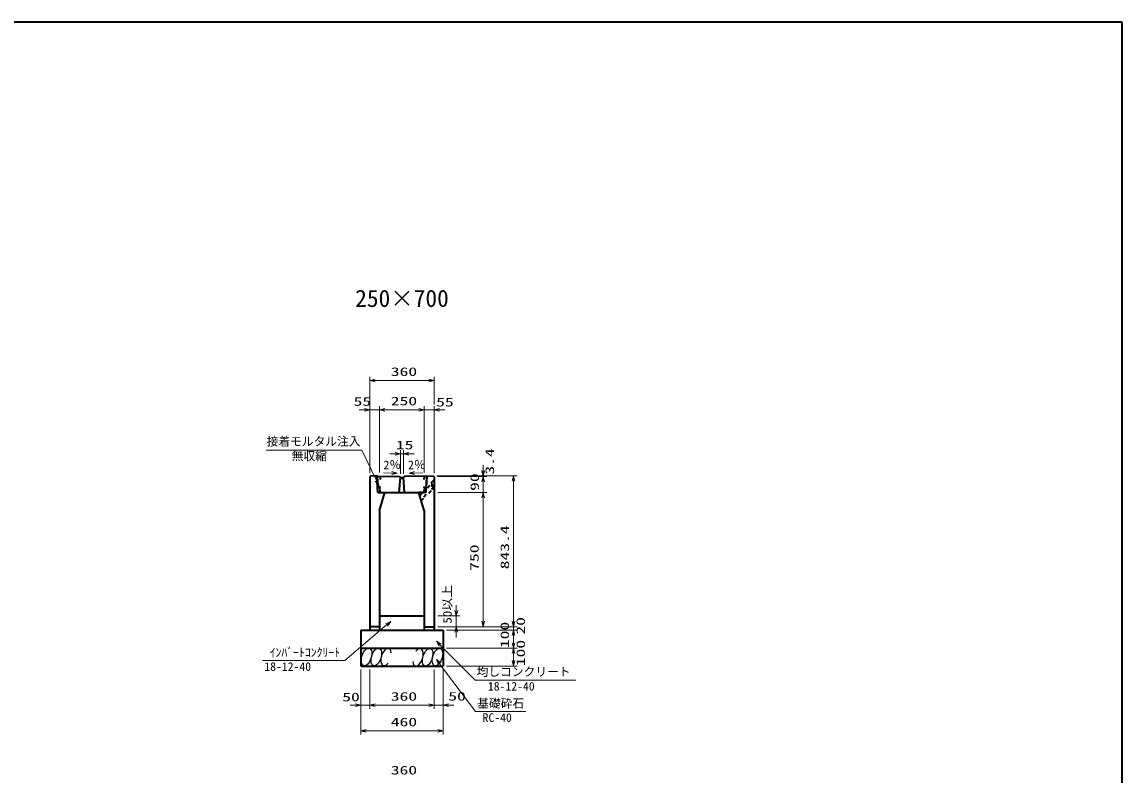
# Model space of a CAD drawing. Units: millimetres on the paper. Extents: x 15 to 1218, y 7 to 859.
# Drawn here: x 910.7 to 1218.3, y 648 to 858.6 of the extents above; entities that cross this region are included whole.
import ezdxf
from ezdxf.enums import TextEntityAlignment as Align

# ---------------------------------------------------------------- set-up
doc = ezdxf.new("R2010")
doc.units = ezdxf.units.MM
doc.linetypes.add('USER1', pattern=[3, 1, -2])
for name, color, linetype, lineweight in [('D-STR-DIM（寸法）', 7, 'Continuous', 13), ('D-STR-HTXT(均しCON-旗)', 7, 'Continuous', 13), ('D-STR-HTXT(基礎砕石-旗)', 7, 'Continuous', 13), ('D-STR-HTXT（旗上げ）', 7, 'Continuous', 13), ('D-STR-STRF(グリ)', 7, 'Continuous', 25), ('D-STR（構造物）', 1, 'Continuous', 35)]:
    doc.layers.add(name, color=color, linetype=linetype, lineweight=lineweight)
doc.layers.add('D-STR-TXT(文字)', color=7, linetype='Continuous')
doc.styles.add('ＭＳ ゴシック', font='')
doc.styles.get('ＭＳ ゴシック').set_extended_font_data('MS Gothic')

# ---------------------------------------------------------------- blocks, each defined once
blk = doc.blocks.new('_Open30')
at = {"color": 7, "linetype": 'Continuous', "lineweight": 13}
for p, q in [((-1, 0.2679), (0, 0)), ((0, 0), (-1, -0.2679)), ((0, 0), (-1, 0))]:
    blk.add_line(p, q, dxfattribs=at)

msp = doc.modelspace()

# ---------------------------------------------------------------- linework, layer by layer
at = {"layer": 'D-STR-DIM（寸法）'}
for p, q in [((1007.947, 751.162), (1007.947, 759.37)), ((1009.447, 758.37), (1024.447, 758.37)), ((1025.947, 751.679), (1025.947, 759.37)), ((1007.947, 732.429), (1007.947, 751.162)), ((1010.697, 732.624), (1010.697, 751.162)), ((1010.697, 732.624), (1010.697, 751.162)), ((1023.197, 732.624), (1023.197, 751.162)), ((1023.197, 732.624), (1023.197, 751.162)), ((1025.947, 732.429), (1025.947, 751.162)), ((1006.447, 750.162), (1004.947, 750.162)), ((1007.947, 750.162), (1010.697, 750.162)), ((1012.197, 750.162), (1013.697, 750.162)), ((1012.197, 750.162), (1021.697, 750.162)), ((1021.697, 750.162), (1020.197, 750.162)), ((1023.197, 750.162), (1025.947, 750.162)), ((1027.447, 750.162), (1028.947, 750.162)), ((1016.553, 732.255), (1016.553, 738.849)), ((1017.345, 732.24), (1017.345, 738.849)), ((1015.053, 737.849), (1013.553, 737.849)), ((1016.553, 737.849), (1017.345, 737.849)), ((1018.845, 737.849), (1020.345, 737.849)), ((1011.788, 732.532), (1014.15, 732.485)), ((1022.808, 732.515), (1020.447, 732.467)), ((1039.652, 733.174), (1039.652, 734.674)), ((1039.652, 733.011), (1039.652, 734.511)), ((1026.697, 731.674), (1040.652, 731.674)), ((1026.864, 731.511), (1040.652, 731.511)), ((1026.864, 731.511), (1040.652, 731.511)), ((1027.697, 731.674), (1049.15, 731.674)), ((1039.652, 731.511), (1039.652, 731.674)), ((1039.652, 727.006), (1039.652, 731.511)), ((1039.652, 730.011), (1039.652, 728.511)), ((1048.15, 691.006), (1048.15, 730.174)), ((1026.947, 727.006), (1040.652, 727.006)), ((1026.947, 727.006), (1040.652, 727.006)), ((1039.652, 691.006), (1039.652, 725.506)), ((1039.652, 725.506), (1039.652, 724.006)), ((1032.136, 694.006), (1032.136, 695.506)), ((1026.947, 692.506), (1033.136, 692.506)), ((1032.136, 689.506), (1032.136, 692.506)), ((1048.15, 691.006), (1048.15, 692.506)), ((1026.947, 689.506), (1049.15, 689.506)), ((1026.947, 689.506), (1040.652, 689.506)), ((1026.947, 689.506), (1049.15, 689.506)), ((1026.947, 689.506), (1033.136, 689.506)), ((1048.15, 688.506), (1048.15, 689.506)), ((1029.447, 688.506), (1049.15, 688.506)), ((1029.447, 688.506), (1049.15, 688.506)), ((1032.136, 688.006), (1032.136, 686.506)), ((1048.15, 685.006), (1048.15, 687.006)), ((1048.15, 687.006), (1048.15, 685.506)), ((1029.447, 683.506), (1049.15, 683.506)), ((1029.447, 683.506), (1049.15, 683.506)), ((1048.15, 680.006), (1048.15, 682.006)), ((1005.447, 677.506), (1005.447, 666.539)), ((1007.947, 677.506), (1007.947, 666.539)), ((1025.947, 677.506), (1025.947, 666.539)), ((1028.447, 677.506), (1028.447, 666.539)), ((1029.447, 678.506), (1049.15, 678.506)), ((1005.447, 676.506), (1005.447, 659.382)), ((1007.947, 676.506), (1007.947, 666.539)), ((1025.947, 676.506), (1025.947, 666.539)), ((1028.447, 676.506), (1028.447, 659.382)), ((1003.947, 667.539), (1002.447, 667.539)), ((1005.447, 667.539), (1007.947, 667.539)), ((1009.447, 667.539), (1010.947, 667.539)), ((1009.447, 667.539), (1024.447, 667.539)), ((1024.447, 667.539), (1022.947, 667.539)), ((1025.947, 667.539), (1028.447, 667.539)), ((1029.947, 667.539), (1031.447, 667.539)), ((1006.947, 660.382), (1026.947, 660.382))]:
    msp.add_line(p, q, dxfattribs=at)
at = {"layer": 'D-STR-HTXT(均しCON-旗)'}
for points in [[(977.954, 680.076), (1000.989, 680.076), (1012.646, 689.986)], [(1065.595, 674.559), (1037.387, 674.559), (1027.664, 684.375)]]:
    msp.add_lwpolyline(points, dxfattribs=at)
at = {"layer": 'D-STR-HTXT(基礎砕石-旗)'}
msp.add_lwpolyline([(1051.569, 665.809), (1037.465, 665.809), (1027.461, 679.135)], dxfattribs=at)
at = {"layer": 'D-STR-HTXT（旗上げ）'}
msp.add_lwpolyline([(978.974, 738.895), (1005.695, 738.895), (1009.789, 730.385)], dxfattribs=at)
at = {"layer": 'D-STR-STRF(グリ)'}
for centre, major_axis in [((1007.042, 681.03), (0.79, 2.421)), ((1009.763, 681.03), (0.79, 2.421)), ((1024.151, 680.949), (-0.771, -2.427)), ((1026.873, 680.97), (-0.771, -2.427))]:
    msp.add_ellipse(centre, major_axis=major_axis, ratio=0.5139, dxfattribs=at)
for centre, major_axis in [((1012.504, 681.03), (0.79, 2.421)), ((1021.411, 680.927), (-0.771, -2.427))]:
    msp.add_ellipse(centre, major_axis=major_axis, ratio=0.5139, start_param=5.3575563, end_param=10.3750652, dxfattribs=at)
at = {"layer": 'D-STR（構造物）', "color": 2}
for p, q in [((14.949, 858.629), (1218.293, 858.629)), ((1218.293, 858.629), (1218.293, 14.917))]:
    msp.add_line(p, q, dxfattribs=at)
at = {"layer": 'D-STR（構造物）'}
for p, q in [((1008.197, 731.674), (1007.947, 731.429)), ((1007.947, 731.429), (1007.947, 688.506)), ((1010.031, 731.476), (1010.185, 728.629)), ((1010.184, 731.634), (1016.322, 731.511)), ((1016.197, 727.006), (1016.552, 731.257)), ((1016.322, 731.511), (1016.554, 731.257)), ((1016.553, 731.257), (1017.342, 731.257)), ((1017.342, 731.257), (1017.275, 731.007)), ((1017.341, 731.257), (1017.572, 731.511)), ((1017.697, 727.006), (1017.343, 731.257)), ((1023.711, 731.634), (1017.572, 731.511)), ((1023.697, 727.006), (1023.947, 731.639)), ((1023.864, 731.476), (1023.71, 728.629)), ((1023.947, 731.639), (1025.697, 731.674)), ((1025.697, 731.674), (1025.947, 731.429)), ((1025.947, 731.429), (1025.947, 688.506)), ((1010.642, 728.506), (1010.185, 728.629)), ((1010.197, 727.006), (1012.197, 727.006)), ((1010.642, 728.506), (1010.723, 727.006)), ((1010.697, 722.006), (1012.197, 727.006)), ((1010.723, 727.006), (1023.172, 727.006)), ((1023.197, 722.006), (1021.697, 727.006)), ((1023.697, 727.006), (1021.697, 727.006)), ((1023.253, 728.506), (1023.172, 727.006)), ((1023.253, 728.506), (1023.71, 728.629)), ((1010.697, 722.006), (1010.697, 688.506)), ((1023.197, 722.006), (1023.197, 688.506)), ((1010.697, 692.506), (1023.197, 692.506)), ((1010.697, 689.506), (1007.947, 689.506)), ((1007.947, 689.506), (1007.947, 688.506)), ((1010.697, 689.506), (1010.697, 688.506)), ((1023.197, 689.506), (1025.947, 689.506)), ((1023.197, 689.506), (1023.197, 688.506)), ((1025.947, 689.506), (1025.947, 688.506)), ((1005.447, 688.506), (1028.447, 688.506)), ((1005.447, 688.506), (1005.447, 678.506)), ((1028.447, 688.506), (1028.447, 678.506)), ((1005.447, 683.506), (1028.447, 683.506)), ((1005.447, 678.506), (1028.447, 678.506))]:
    msp.add_line(p, q, dxfattribs=at)
at = {"layer": 'D-STR（構造物）', "linetype": 'USER1'}
for p, q in [((1010.781, 731.622), (1010.934, 728.627)), ((1025.697, 730.334), (1021.852, 726.489)), ((1021.933, 726.22), (1025.872, 730.16)), ((1023.113, 731.622), (1022.961, 728.629)), ((1025.372, 728.574), (1025.372, 729.66)), ((1025.872, 730.16), (1025.625, 730.407)), ((1025.872, 728.23), (1025.872, 730.16)), ((1010.934, 728.627), (1010.642, 728.506)), ((1025.872, 728.574), (1022.299, 725.001)), ((1022.372, 724.755), (1025.872, 728.255)), ((1022.957, 728.629), (1023.253, 728.506)), ((1025.872, 728.574), (1025.372, 728.574)), ((1025.625, 727.982), (1025.872, 728.23))]:
    msp.add_line(p, q, dxfattribs=at)
at = {"layer": 'D-STR（構造物）'}
for points in [[(1010.197, 727.006), (1009.947, 731.639), (1008.197, 731.674)], [(1016.553, 731.257), (1016.62, 731.007), (1017.275, 731.007)]]:
    msp.add_lwpolyline(points, dxfattribs=at)
for centre, start, end in [((1010.181, 731.484), 88.85156, 183.08978), ((1023.714, 731.484), 356.91022, 91.14844)]:
    msp.add_arc(centre, 0.15, start, end, dxfattribs=at)

# ---------------------------------------------------------------- block references
at = {"layer": 'D-STR-DIM（寸法）', "xscale": 1.5, "yscale": 1.5}
for p, rotation in [((1007.947, 758.37), 180), ((1010.697, 750.162), 180), ((1010.697, 750.162), 180), ((1025.947, 750.162), 180), ((1017.345, 737.849), 180), ((1015.649, 732.455), 358.85424), ((1018.947, 732.437), 181.14576), ((1039.652, 731.674), 270), ((1039.652, 731.511), 270), ((1039.652, 731.511), 90), ((1048.15, 731.674), 90), ((1039.652, 727.006), 90), ((1039.652, 727.006), 90), ((1032.136, 692.506), 270), ((1032.136, 689.506), 90), ((1039.652, 689.506), 270), ((1048.15, 689.506), 270), ((1048.15, 689.506), 270), ((1048.15, 688.506), 90), ((1048.15, 688.506), 90), ((1048.15, 683.506), 270), ((1048.15, 683.506), 90), ((1048.15, 678.506), 270), ((1007.947, 667.539), 180), ((1007.947, 667.539), 180), ((1028.447, 667.539), 180), ((1005.447, 660.382), 180)]:
    msp.add_blockref('_Open30', p, dxfattribs=dict(at, rotation=rotation))
for p in [(1025.947, 758.37), (1007.947, 750.162), (1023.197, 750.162), (1023.197, 750.162), (1016.553, 737.849), (1005.447, 667.539), (1025.947, 667.539), (1025.947, 667.539), (1028.447, 660.382)]:
    msp.add_blockref('_Open30', p, dxfattribs=at)
at = {"layer": 'D-STR-HTXT(均しCON-旗)', "xscale": 1.5, "yscale": 1.5}
for p, rotation in [((1013.789, 690.958), 40.37163), ((1026.609, 685.441), 134.72505)]:
    msp.add_blockref('_Open30', p, dxfattribs=dict(at, rotation=rotation))
at = {"layer": 'D-STR-HTXT(基礎砕石-旗)', "xscale": 1.5, "yscale": 1.5, "rotation": 126.89552}
msp.add_blockref('_Open30', (1026.561, 680.335), dxfattribs=at)
at = {"layer": 'D-STR-HTXT（旗上げ）', "xscale": 1.5, "yscale": 1.5, "rotation": 295.69073}
msp.add_blockref('_Open30', (1010.439, 729.034), dxfattribs=at)

# ---------------------------------------------------------------- texts
at = {"layer": 'D-STR-DIM（寸法）', "style": 'ＭＳ ゴシック', "width": 1.5}
for s, p in [('360', (1013.822, 758.907)), ('55', (1003.428, 750.555)), ('250', (1013.822, 750.699)), ('55', (1026.512, 750.385)), ('15', (1015.236, 738.387)), ('50', (1000.25, 667.906)), ('360', (1013.822, 668.077)), ('50', (1029.899, 668.114)), ('460', (1013.822, 660.919)), ('360', (1013.822, 647.446))]:
    msp.add_text(s, height=2.405, dxfattribs=at).set_placement(p, align=Align.BOTTOM_LEFT)
at = {"layer": 'D-STR-DIM（寸法）', "style": 'ＭＳ ゴシック'}
for s, width, p in [('3.4', 1.5, (1043.416, 732.036)), ('90', 1.5, (1039.208, 727.481)), ('843.4', 1.5, (1047.612, 705.555)), ('750', 1.5, (1039.114, 705.131)), ('50以上', 1.1, (1031.555, 690.37)), ('100', 1.5, (1047.612, 683.506)), ('20', 1.5, (1052.064, 687.288)), ('100', 1.5, (1052.085, 678.451))]:
    msp.add_text(s, height=2.405, rotation=90, dxfattribs=dict(at, width=width)).set_placement(p, align=Align.BOTTOM_LEFT)
for rotation, p in [(0.01, (1011.796, 732.83)), (359.99, (1018.664, 732.827))]:
    msp.add_text('2％', height=2.405, rotation=rotation, dxfattribs=at).set_placement(p, align=Align.BOTTOM_LEFT)
at = {"layer": 'D-STR-HTXT(均しCON-旗)', "style": 'ＭＳ ゴシック'}
for s, p in [('ｲﾝﾊﾞｰﾄｺﾝｸﾘｰﾄ', (979.957, 680.359)), ('18-12-40', (978.451, 676.425)), ('均しコンクリート', (1037.834, 674.969)), ('18-12-40', (1040.968, 670.908))]:
    msp.add_text(s, height=2.405, dxfattribs=at).set_placement(p, align=Align.BOTTOM_LEFT)
at = {"layer": 'D-STR-HTXT(基礎砕石-旗)', "style": 'ＭＳ ゴシック'}
for s, p in [('基礎砕石', (1038.001, 666.144)), ('RC-40', (1039.489, 662.158))]:
    msp.add_text(s, height=2.405, dxfattribs=at).set_placement(p, align=Align.BOTTOM_LEFT)
at = {"layer": 'D-STR-HTXT（旗上げ）', "style": 'ＭＳ ゴシック'}
for s, p in [('接着モルタル注入', (979.119, 739.399)), ('無収縮', (986.123, 735.322))]:
    msp.add_text(s, height=2.405, dxfattribs=at).set_placement(p, align=Align.BOTTOM_LEFT)
at = {"layer": 'D-STR-TXT(文字)', "style": 'ＭＳ ゴシック'}
msp.add_text('250×700', height=4.811, dxfattribs=at).set_placement((1003.861, 777.482), align=Align.BOTTOM_LEFT)

doc.saveas('drawing.dxf')
